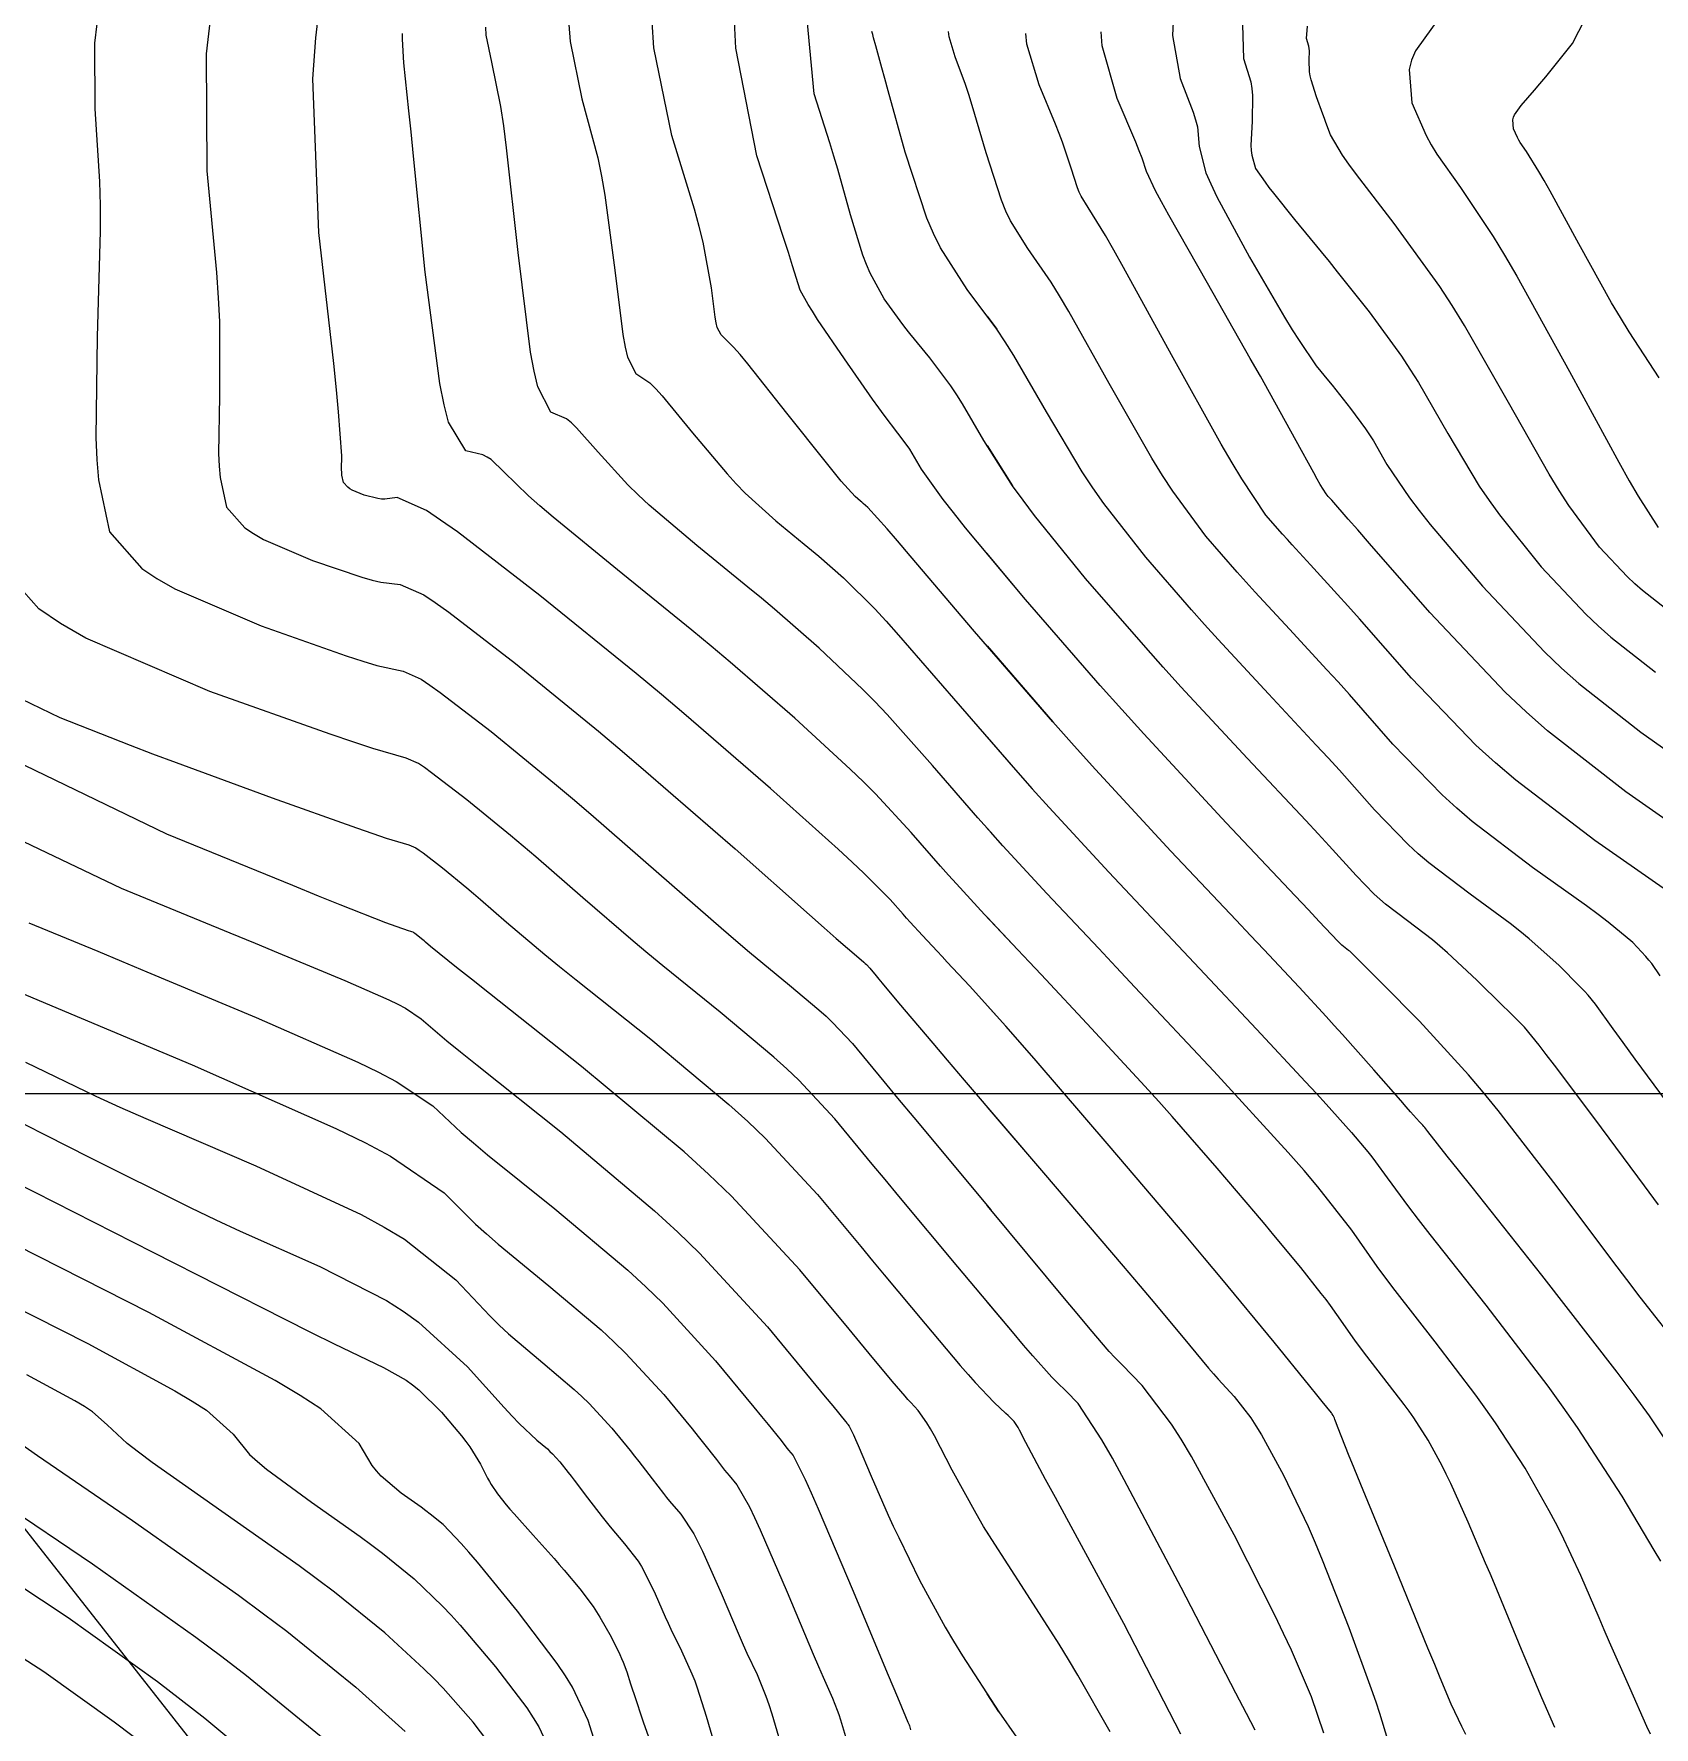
# Model space of a CAD drawing. Header units: metres. Extents: x 837475 to 838479, y 1189012 to 1191015.
# Drawn here: x 837783.6 to 837853.9, y 1189786.4 to 1189859.8 of the extents above; entities that cross this region are included whole.
import ezdxf

# ---------------------------------------------------------------- set-up
doc = ezdxf.new("R2010")
doc.units = ezdxf.units.M
doc.header["$LTSCALE"] = 0.3
doc.layers.add('COORD', color=7, linetype='Continuous', lineweight=20)
for name, color, linetype in [('COTAS 10', 1, 'Continuous'), ('COTAS INT', 252, 'Continuous'), ('VIA2', 121, 'Continuous')]:
    doc.layers.add(name, color=color, linetype=linetype)

msp = doc.modelspace()

# ---------------------------------------------------------------- linework, layer by layer
at = {"layer": 'COORD'}
msp.add_line((837476.514, 1189813.872), (838476.514, 1189813.872), dxfattribs=at)
at = {"layer": 'COTAS 10'}
for points in [[(837853.69, 1189786.079), (837853.54, 1189786.417), (837852.797, 1189788.091), (837851.921, 1189790.073), (837851.688, 1189790.605), (837851.459, 1189791.129), (837850.664, 1189792.961), (837849.826, 1189794.76), (837849.57, 1189795.264), (837849.302, 1189795.77), (837848.25, 1189797.619), (837846.968, 1189799.594), (837846.557, 1189800.181), (837846.122, 1189800.784), (837844.346, 1189803.103), (837842.614, 1189805.323), (837842.207, 1189805.864), (837841.831, 1189806.372), (837840.732, 1189807.938), (837839.271, 1189809.821), (837838.666, 1189810.528), (837837.974, 1189811.316), (837834.751, 1189814.835), (837831.333, 1189818.479), (837830.519, 1189819.346), (837829.762, 1189820.151), (837827.504, 1189822.548), (837825.597, 1189824.613), (837825.061, 1189825.209), (837824.522, 1189825.816), (837822.548, 1189828.096), (837820.581, 1189830.306), (837820.047, 1189830.869), (837819.517, 1189831.41), (837817.64, 1189833.188), (837815.7, 1189834.867), (837815.131, 1189835.347), (837814.548, 1189835.833), (837812.325, 1189837.64), (837810.263, 1189839.383), (837809.781, 1189839.829), (837809.338, 1189840.258), (837808.059, 1189841.675), (837807.119, 1189842.74), (837806.89, 1189842.949), (837806.674, 1189843.119), (837806.003, 1189843.42), (837805.43, 1189844.516), (837805.274, 1189845.187), (837805.121, 1189846.017), (837804.578, 1189850.344), (837804.08, 1189854.876), (837803.954, 1189855.835), (837803.833, 1189856.666), (837803.439, 1189858.599), (837803.199, 1189859.76), (837803.176, 1189860.105)], [(837855.739, 1189811.687), (837853.029, 1189815.359), (837852.501, 1189816.08), (837852.069, 1189816.671), (837851.312, 1189817.737), (837850.988, 1189818.134), (837850.829, 1189818.305), (837850.641, 1189818.501), (837849.711, 1189819.431), (837848.437, 1189820.573), (837848.031, 1189820.904), (837847.603, 1189821.242), (837845.864, 1189822.513), (837844.08, 1189823.874), (837843.623, 1189824.267), (837843.183, 1189824.667), (837841.726, 1189826.173), (837840.198, 1189827.888), (837839.712, 1189828.42), (837839.199, 1189828.978), (837837.123, 1189831.2), (837834.936, 1189833.559), (837834.354, 1189834.203), (837833.782, 1189834.843), (837831.801, 1189837.123), (837829.977, 1189839.46), (837829.503, 1189840.136), (837829.043, 1189840.826), (837827.497, 1189843.423), (837826.084, 1189845.868), (837825.708, 1189846.461), (837825.339, 1189847.019), (837824.062, 1189848.729), (837822.897, 1189850.54), (837822.599, 1189851.161), (837822.312, 1189851.833), (837821.361, 1189854.692), (837820.629, 1189857.344), (837820.48, 1189857.886), (837820.354, 1189858.345), (837820.093, 1189859.306), (837820, 1189859.654), (837819.98, 1189859.725), (837819.963, 1189859.787), (837819.925, 1189859.919)], [(837835.995, 1189860.212), (837836.039, 1189858.752), (837836.356, 1189857.737), (837836.405, 1189857.444), (837836.438, 1189857.144), (837836.418, 1189856.016), (837836.363, 1189854.997), (837836.373, 1189854.765), (837836.395, 1189854.556), (837836.567, 1189853.985), (837836.975, 1189853.387), (837837.146, 1189853.161), (837837.342, 1189852.908), (837838.259, 1189851.776), (837839.41, 1189850.369), (837839.755, 1189849.943), (837840.11, 1189849.5), (837841.484, 1189847.77), (837842.887, 1189845.845), (837843.261, 1189845.28), (837843.628, 1189844.701), (837844.898, 1189842.494), (837846.266, 1189840.21), (837846.694, 1189839.583), (837847.144, 1189838.957), (837848.945, 1189836.715), (837850.887, 1189834.657), (837851.426, 1189834.147), (837851.965, 1189833.664), (837853.913, 1189832.137)], [(837824.923, 1189847.575), (837825.339, 1189847.019)], [(837836.544, 1189786.253), (837836.168, 1189786.979), (837835.706, 1189787.869), (837833.335, 1189792.453), (837830.871, 1189797.115), (837830.352, 1189798.056), (837829.903, 1189798.844), (837828.87, 1189800.425), (837828.345, 1189800.96), (837828.217, 1189801.088), (837828.096, 1189801.208), (837827.722, 1189801.57), (837826.9, 1189802.49), (837826.497, 1189802.961), (837826.017, 1189803.526), (837823.653, 1189806.347), (837821.095, 1189809.42), (837820.493, 1189810.144), (837819.938, 1189810.811), (837818.321, 1189812.763), (837816.757, 1189814.441), (837816.236, 1189814.936), (837815.678, 1189815.445), (837813.343, 1189817.396), (837810.858, 1189819.398), (837810.204, 1189819.939), (837809.565, 1189820.474), (837807.383, 1189822.36), (837805.344, 1189824.136), (837804.796, 1189824.601), (837804.255, 1189825.056), (837802.36, 1189826.605), (837800.83, 1189827.781), (837800.52, 1189828), (837800.258, 1189828.173), (837799.718, 1189828.415), (837798.278, 1189828.823), (837797.449, 1189829.1), (837796.432, 1189829.449), (837791.204, 1189831.306), (837785.837, 1189833.615), (837784.733, 1189834.249), (837783.794, 1189834.882), (837781.784, 1189837.147)], [(837824.923, 1189825.364), (837825.061, 1189825.209)], [(837783.164, 1189818.171), (837784.355, 1189817.668), (837790.443, 1189815.112), (837796.674, 1189812.354), (837797.956, 1189811.723), (837799.045, 1189811.15), (837801.38, 1189809.56), (837802.732, 1189808.204), (837803.202, 1189807.777), (837803.714, 1189807.328), (837805.909, 1189805.525), (837808.175, 1189803.618), (837808.731, 1189803.105), (837809.256, 1189802.598), (837810.897, 1189800.817), (837812.123, 1189799.325), (837812.388, 1189798.999), (837812.62, 1189798.712), (837813.185, 1189797.99), (837813.536, 1189797.534), (837813.632, 1189797.414), (837813.728, 1189797.297), (837814.07, 1189796.895), (837814.611, 1189795.948), (837814.831, 1189795.487), (837815.083, 1189794.94), (837816.247, 1189792.244), (837817.379, 1189789.556), (837817.61, 1189789.013), (837817.806, 1189788.558), (837818.216, 1189787.641), (837818.423, 1189787.131), (837818.492, 1189786.932), (837818.564, 1189786.708), (837818.866, 1189785.692)], [(837781.283, 1189805.368), (837785.913, 1189803.022), (837789.698, 1189800.98), (837790.447, 1189800.53), (837791.066, 1189800.129), (837792.223, 1189799.097), (837792.933, 1189798.214), (837793.271, 1189797.907), (837793.669, 1189797.573), (837795.618, 1189796.143), (837797.729, 1189794.657), (837798.23, 1189794.288), (837798.695, 1189793.937), (837800.071, 1189792.825), (837801.304, 1189791.637), (837801.679, 1189791.239), (837802.069, 1189790.81), (837803.596, 1189789.012), (837804.953, 1189787.223), (837805.235, 1189786.801), (837805.477, 1189786.41), (837806.012, 1189785.262)], [(837826.017, 1189803.526), (837824.923, 1189804.831)], [(837781.024, 1189790.724), (837784.007, 1189788.809), (837787.065, 1189786.617), (837787.884, 1189785.994)]]:
    msp.add_lwpolyline(points, dxfattribs=at)
at = {"layer": 'COTAS INT'}
for points in [[(837845.687, 1189786.076), (837845.514, 1189786.42), (837845.366, 1189786.717), (837845.047, 1189787.389), (837844.576, 1189788.524), (837844.334, 1189789.113), (837844.042, 1189789.821), (837842.584, 1189793.368), (837841.129, 1189796.916), (837840.84, 1189797.625), (837840.6, 1189798.214), (837840.143, 1189799.355), (837840.027, 1189799.663), (837840.002, 1189799.727), (837839.98, 1189799.783), (837839.925, 1189799.909), (837839.892, 1189799.968), (837839.884, 1189799.982), (837839.877, 1189799.993), (837839.852, 1189800.025), (837839.458, 1189800.508), (837839.218, 1189800.804), (837838.92, 1189801.171), (837837.369, 1189803.086), (837835.102, 1189805.836), (837834.353, 1189806.731), (837833.551, 1189807.683), (837830.217, 1189811.603), (837827.051, 1189815.281), (837826.355, 1189816.081), (837825.737, 1189816.786), (837824.158, 1189818.544), (837823.195, 1189819.571), (837822.965, 1189819.816), (837822.752, 1189820.043), (837822.115, 1189820.718), (837821.577, 1189821.3), (837821.427, 1189821.468), (837821.275, 1189821.639), (837820.718, 1189822.282), (837819.58, 1189823.422), (837819.062, 1189823.907), (837818.455, 1189824.465), (837815.528, 1189827.092), (837811.864, 1189830.265), (837810.792, 1189831.169), (837809.695, 1189832.082), (837805.528, 1189835.471), (837801.945, 1189838.225), (837801.217, 1189838.738), (837800.603, 1189839.144), (837799.34, 1189839.71), (837798.804, 1189839.643), (837798.649, 1189839.649), (837798.491, 1189839.666), (837797.897, 1189839.816), (837797.387, 1189840.036), (837797.282, 1189840.096), (837797.193, 1189840.156), (837797.002, 1189840.371), (837796.937, 1189840.678), (837796.928, 1189840.796), (837796.922, 1189840.928), (837796.93, 1189841.522), (837796.797, 1189843.425), (837796.702, 1189844.381), (837796.583, 1189845.523), (837795.94, 1189851.2), (837795.681, 1189857.872), (837795.803, 1189859.642), (837796.009, 1189861.378)], [(837854.063, 1189844.9), (837852.76, 1189846.899), (837852.385, 1189847.516), (837852.005, 1189848.16), (837850.582, 1189850.716), (837849.346, 1189852.992), (837849.083, 1189853.461), (837848.855, 1189853.859), (837848.317, 1189854.713), (837848.04, 1189855.106), (837847.976, 1189855.214), (837847.917, 1189855.321), (837847.748, 1189855.707), (837847.718, 1189856.094), (837847.746, 1189856.204), (837847.79, 1189856.314), (837848.083, 1189856.718), (837848.665, 1189857.378), (837848.893, 1189857.649), (837849.149, 1189857.959), (837850.311, 1189859.397), (837851.416, 1189861.588)], [(837855.104, 1189802.663), (837853.25, 1189805.037), (837852.669, 1189805.797), (837852.058, 1189806.6), (837849.604, 1189809.872), (837847.084, 1189813.131), (837846.431, 1189813.928), (837845.797, 1189814.678), (837843.669, 1189817.004), (837842.023, 1189818.669), (837841.692, 1189819.003), (837841.416, 1189819.282), (837840.872, 1189819.827), (837840.692, 1189819.996), (837840.645, 1189820.037), (837840.6, 1189820.075), (837840.447, 1189820.192), (837840.311, 1189820.295), (837840.276, 1189820.325), (837840.243, 1189820.356), (837840.132, 1189820.47), (837839.327, 1189821.329), (837838.856, 1189821.829), (837838.278, 1189822.443), (837835.293, 1189825.604), (837831.715, 1189829.463), (837830.763, 1189830.517), (837829.827, 1189831.564), (837826.587, 1189835.293), (837823.99, 1189838.403), (837823.46, 1189839.06), (837823.011, 1189839.629), (837822.074, 1189840.947), (837821.672, 1189841.636), (837821.562, 1189841.809), (837821.451, 1189841.973), (837821.053, 1189842.5), (837820.456, 1189843.283), (837820.219, 1189843.61), (837819.952, 1189843.984), (837818.729, 1189845.731), (837817.571, 1189847.439), (837817.343, 1189847.788), (837817.156, 1189848.084), (837816.819, 1189848.708), (837816.485, 1189849.768), (837816.3, 1189850.339), (837816.075, 1189851.03), (837814.928, 1189854.53), (837814.02, 1189859.205), (837813.945, 1189860.639)], [(837844.577, 1189860.577), (837843.495, 1189859.081), (837843.331, 1189858.673), (837843.226, 1189858.269), (837843.338, 1189856.832), (837843.963, 1189855.406), (837844.181, 1189855.007), (837844.42, 1189854.608), (837845.446, 1189853.152), (837846.874, 1189851.039), (837847.367, 1189850.224), (837847.901, 1189849.311), (837850.18, 1189845.184), (837852.322, 1189841.241), (837852.771, 1189840.443), (837853.156, 1189839.772), (837854.025, 1189838.413)], [(837786.303, 1189860.253), (837786.202, 1189859.41), (837786.22, 1189856.566), (837786.428, 1189853.414), (837786.448, 1189852.378), (837786.451, 1189851.27), (837786.325, 1189846.681), (837786.265, 1189842.31), (837786.31, 1189841.341), (837786.38, 1189840.476), (837786.857, 1189838.222), (837788.261, 1189836.64), (837788.916, 1189836.198), (837789.687, 1189835.755), (837793.435, 1189834.143), (837797.118, 1189832.855), (837797.849, 1189832.616), (837798.453, 1189832.429), (837799.592, 1189832.18), (837800.373, 1189831.83), (837800.752, 1189831.579), (837801.202, 1189831.262), (837803.416, 1189829.56), (837806.158, 1189827.318), (837806.941, 1189826.66), (837807.735, 1189825.986), (837810.686, 1189823.416), (837813.39, 1189821.046), (837814.028, 1189820.497), (837814.618, 1189819.995), (837816.348, 1189818.572), (837817.629, 1189817.502), (837817.936, 1189817.222), (837818.221, 1189816.95), (837819.079, 1189816.03), (837820.437, 1189814.394), (837821.039, 1189813.671), (837821.738, 1189812.831), (837825.077, 1189808.822)], [(837791.226, 1189860.45), (837791.048, 1189858.95), (837791.08, 1189853.883), (837791.505, 1189849.469), (837791.575, 1189848.379), (837791.624, 1189847.347), (837791.628, 1189844.102), (837791.593, 1189841.619), (837791.619, 1189841.068), (837791.659, 1189840.577), (837791.93, 1189839.297), (837792.727, 1189838.398), (837793.099, 1189838.147), (837793.537, 1189837.896), (837795.666, 1189836.98), (837797.805, 1189836.26), (837798.249, 1189836.133), (837798.629, 1189836.036), (837799.466, 1189835.945), (837800.488, 1189835.487), (837800.984, 1189835.159), (837801.574, 1189834.743), (837804.472, 1189832.516), (837808.062, 1189829.58), (837809.087, 1189828.719), (837810.126, 1189827.836), (837813.989, 1189824.472), (837817.215, 1189821.617), (837817.853, 1189821.055), (837818.379, 1189820.592), (837819.354, 1189819.747), (837819.58, 1189819.558), (837819.635, 1189819.508), (837819.685, 1189819.46), (837819.837, 1189819.297), (837820.105, 1189818.974), (837820.23, 1189818.825), (837820.375, 1189818.65), (837821.081, 1189817.803), (837822.56, 1189816.053), (837823.193, 1189815.309), (837823.924, 1189814.453), (837827.368, 1189810.423), (837830.819, 1189806.381), (837831.553, 1189805.516), (837832.191, 1189804.762), (837833.696, 1189802.958), (837834.527, 1189801.956), (837834.741, 1189801.709), (837834.948, 1189801.474), (837835.635, 1189800.731), (837836.355, 1189799.806), (837836.581, 1189799.457), (837836.82, 1189799.067), (837837.782, 1189797.32), (837838.847, 1189795.084), (837839.151, 1189794.385), (837839.459, 1189793.652), (837840.604, 1189790.716), (837841.575, 1189788.047), (837841.773, 1189787.481), (837841.941, 1189786.991), (837842.292, 1189785.85)], [(837849.544, 1189786.378), (837848.983, 1189787.659), (837848.414, 1189789.01), (837848.257, 1189789.386), (837848.1, 1189789.763), (837847.534, 1189791.133), (837846.921, 1189792.606), (837846.735, 1189793.047), (837846.542, 1189793.504), (837845.783, 1189795.276), (837845.028, 1189796.958), (837844.836, 1189797.357), (837844.652, 1189797.728), (837844.051, 1189798.831), (837843.422, 1189799.801), (837843.22, 1189800.089), (837843.006, 1189800.385), (837842.134, 1189801.524), (837841.284, 1189802.614), (837841.084, 1189802.88), (837840.899, 1189803.129), (837840.36, 1189803.898), (837839.811, 1189804.675), (837839.62, 1189804.929), (837839.413, 1189805.201), (837838.525, 1189806.321), (837837.363, 1189807.732), (837836.983, 1189808.186), (837836.578, 1189808.668), (837834.904, 1189810.637), (837832.949, 1189812.872), (837832.367, 1189813.521), (837831.768, 1189814.184), (837829.454, 1189816.69), (837827.264, 1189819.025), (837826.742, 1189819.581), (837826.257, 1189820.097), (837824.809, 1189821.633), (837823.587, 1189822.957), (837823.244, 1189823.339), (837822.898, 1189823.728), (837821.633, 1189825.189), (837820.081, 1189826.864), (837819.554, 1189827.388), (837818.986, 1189827.938), (837816.584, 1189830.14), (837813.777, 1189832.571), (837812.953, 1189833.265), (837812.108, 1189833.968), (837808.891, 1189836.584), (837806.098, 1189838.862), (837805.522, 1189839.352), (837805.03, 1189839.781), (837803.968, 1189840.825), (837803.407, 1189841.359), (837803.232, 1189841.467), (837803.049, 1189841.558), (837802.315, 1189841.745), (837801.564, 1189842.977), (837801.369, 1189843.727), (837801.181, 1189844.655), (837800.549, 1189849.483), (837800.046, 1189854.516), (837799.939, 1189855.573), (837799.845, 1189856.485), (837799.623, 1189858.562), (837799.559, 1189859.589), (837799.565, 1189859.838)], [(837806.785, 1189860.224), (837806.835, 1189859.488), (837807.346, 1189857.007), (837808.033, 1189854.441), (837808.194, 1189853.653), (837808.342, 1189852.83), (837808.77, 1189849.577), (837809.12, 1189846.777), (837809.22, 1189846.239), (837809.32, 1189845.805), (837809.692, 1189845.096), (837810.298, 1189844.68), (837810.547, 1189844.43), (837810.832, 1189844.122), (837812.15, 1189842.525), (837813.645, 1189840.735), (837814.04, 1189840.305), (837814.428, 1189839.904), (837815.759, 1189838.696), (837816.987, 1189837.697), (837817.31, 1189837.429), (837817.624, 1189837.164), (837818.696, 1189836.236), (837820.048, 1189834.883), (837820.54, 1189834.349), (837821.082, 1189833.748), (837823.463, 1189831.003), (837826.146, 1189827.904), (837826.878, 1189827.079), (837827.606, 1189826.269), (837830.198, 1189823.463), (837832.739, 1189820.769), (837833.435, 1189820.03), (837834.128, 1189819.293), (837836.602, 1189816.657), (837838.727, 1189814.378), (837839.2, 1189813.866), (837839.622, 1189813.407), (837840.727, 1189812.181), (837841.436, 1189811.338), (837841.609, 1189811.121), (837841.772, 1189810.91), (837842.274, 1189810.207), (837843.195, 1189808.959), (837843.622, 1189808.405), (837844.124, 1189807.761), (837846.557, 1189804.683), (837849.237, 1189801.182), (837849.894, 1189800.272), (837850.515, 1189799.388), (837852.448, 1189796.407), (837853.841, 1189794.07), (837854.121, 1189793.592)], [(837855.433, 1189797.211), (837853.645, 1189799.886), (837852.982, 1189800.801), (837852.246, 1189801.79), (837848.984, 1189805.992), (837845.952, 1189809.802), (837845.361, 1189810.545), (837844.879, 1189811.153), (837844.036, 1189812.221), (837843.898, 1189812.398), (837843.859, 1189812.444), (837843.82, 1189812.489), (837843.68, 1189812.64), (837843.289, 1189813.072), (837843.092, 1189813.294), (837842.857, 1189813.56), (837841.689, 1189814.89), (837840.331, 1189816.425), (837839.975, 1189816.821), (837839.629, 1189817.204), (837838.454, 1189818.479), (837836.922, 1189820.108), (837836.351, 1189820.714), (837835.716, 1189821.387), (837832.892, 1189824.378), (837829.616, 1189827.925), (837828.695, 1189828.95), (837827.769, 1189829.992), (837824.378, 1189833.91), (837821.583, 1189837.19), (837821.032, 1189837.83), (837820.579, 1189838.355), (837819.752, 1189839.284), (837819.548, 1189839.46), (837819.488, 1189839.511), (837819.427, 1189839.562), (837819.193, 1189839.752), (837818.592, 1189840.426), (837818.3, 1189840.782), (837817.952, 1189841.211), (837816.241, 1189843.375), (837814.544, 1189845.504), (837814.205, 1189845.912), (837813.923, 1189846.24), (837813.38, 1189846.771), (837813.211, 1189847.094), (837813.165, 1189847.291), (837813.12, 1189847.536), (837812.961, 1189848.81), (837812.603, 1189850.785), (837812.434, 1189851.471), (837812.233, 1189852.217), (837811.253, 1189855.414), (837810.47, 1189859.216), (837810.394, 1189860.343)], [(837854.045, 1189809.034), (837853.43, 1189809.862), (837851.276, 1189812.764), (837849.529, 1189815.095), (837849.171, 1189815.565), (837848.868, 1189815.958), (837848.228, 1189816.743), (837847.738, 1189817.23), (837847.53, 1189817.435), (837847.29, 1189817.672), (837846.16, 1189818.78), (837844.886, 1189819.97), (837844.555, 1189820.258), (837844.234, 1189820.528), (837843.155, 1189821.352), (837842.195, 1189822.084), (837841.95, 1189822.296), (837841.713, 1189822.511), (837840.929, 1189823.321), (837839.762, 1189824.609), (837839.284, 1189825.125), (837838.739, 1189825.71), (837836.208, 1189828.402), (837833.325, 1189831.511), (837832.558, 1189832.36), (837831.804, 1189833.204), (837829.194, 1189836.208), (837826.983, 1189838.931), (837826.481, 1189839.598), (837826.027, 1189840.227), (837824.785, 1189842.185), (837823.858, 1189843.776), (837823.603, 1189844.173), (837823.348, 1189844.552), (837822.43, 1189845.767), (837821.571, 1189846.825), (837821.352, 1189847.105), (837821.143, 1189847.38), (837820.457, 1189848.326), (837819.849, 1189849.439), (837819.689, 1189849.819), (837819.532, 1189850.229), (837818.995, 1189851.969), (837818.442, 1189853.956), (837818.275, 1189854.523), (837818.102, 1189855.096), (837817.427, 1189857.224), (837817.119, 1189860.442)], [(837854.105, 1189818.978), (837853.75, 1189819.501), (837853.627, 1189819.655), (837853.494, 1189819.813), (837852.92, 1189820.418), (837851.862, 1189821.3), (837851.422, 1189821.634), (837850.919, 1189822.007), (837848.572, 1189823.674), (837845.964, 1189825.663), (837845.297, 1189826.238), (837844.653, 1189826.823), (837842.523, 1189829.024), (837840.633, 1189831.167), (837840.14, 1189831.716), (837839.66, 1189832.246), (837838.038, 1189833.998), (837836.546, 1189835.607), (837836.149, 1189836.046), (837835.759, 1189836.483), (837834.408, 1189838.038), (837832.97, 1189839.988), (837832.525, 1189840.675), (837832.059, 1189841.425), (837830.208, 1189844.661), (837828.461, 1189847.779), (837828.061, 1189848.453), (837827.697, 1189849.046), (837826.685, 1189850.507), (837825.935, 1189851.709), (837825.736, 1189852.138), (837825.542, 1189852.61), (837824.873, 1189854.666), (837824.276, 1189856.721), (837824.128, 1189857.192), (837823.987, 1189857.622), (837823.538, 1189858.821), (837823.272, 1189859.695), (837823.247, 1189859.92)], [(837854.235, 1189822.772), (837851.28, 1189824.835), (837847.849, 1189827.452), (837846.97, 1189828.208), (837846.123, 1189828.979), (837843.32, 1189831.875), (837841.068, 1189834.446), (837840.568, 1189835.011), (837840.121, 1189835.513), (837838.952, 1189836.796), (837838.156, 1189837.655), (837837.944, 1189837.89), (837837.736, 1189838.123), (837837.015, 1189838.952), (837835.963, 1189840.517), (837835.546, 1189841.213), (837835.075, 1189842.023), (837832.919, 1189845.9), (837830.838, 1189849.69), (837830.413, 1189850.446), (837830.055, 1189851.074), (837829.307, 1189852.284), (837829, 1189852.777), (837828.918, 1189852.954), (837828.839, 1189853.147), (837828.564, 1189853.99), (837828.192, 1189855.126), (837828.051, 1189855.504), (837827.893, 1189855.909), (837827.185, 1189857.605), (837826.646, 1189859.38), (837826.595, 1189859.837)], [(837855.513, 1189824.924), (837852.626, 1189826.944), (837849.229, 1189829.592), (837848.303, 1189830.416), (837847.384, 1189831.279), (837844.117, 1189834.726), (837841.504, 1189837.725), (837840.996, 1189838.307), (837840.582, 1189838.781), (837839.867, 1189839.594), (837839.767, 1189839.703), (837839.74, 1189839.733), (837839.713, 1189839.762), (837839.622, 1189839.867), (837839.37, 1189840.285), (837839.242, 1189840.511), (837839.088, 1189840.786), (837838.326, 1189842.178), (837837.171, 1189844.263), (837836.771, 1189844.974), (837836.336, 1189845.743), (837834.475, 1189849.005), (837832.799, 1189851.963), (837832.48, 1189852.541), (837832.225, 1189853.014), (837831.83, 1189853.85), (837831.645, 1189854.431), (837831.522, 1189854.742), (837831.368, 1189855.119), (837830.555, 1189857.024), (837829.918, 1189859.301), (837829.874, 1189859.912)], [(837832.996, 1189860.349), (837832.956, 1189859.756), (837833.297, 1189857.888), (837833.862, 1189856.428), (837833.964, 1189856.093), (837834.041, 1189855.787), (837834.124, 1189854.933), (837834.413, 1189853.798), (837834.621, 1189853.315), (837834.884, 1189852.759), (837836.296, 1189850.143), (837837.821, 1189847.539), (837838.154, 1189846.99), (837838.45, 1189846.516), (837839.197, 1189845.428), (837839.728, 1189844.779), (837839.887, 1189844.583), (837840.051, 1189844.379), (837840.684, 1189843.581), (837841.331, 1189842.694), (837841.503, 1189842.434), (837841.672, 1189842.167), (837842.258, 1189841.15), (837843.238, 1189839.695), (837843.656, 1189839.152), (837844.137, 1189838.549), (837846.405, 1189835.865), (837849.089, 1189833.022), (837849.833, 1189832.318), (837850.577, 1189831.65), (837853.27, 1189829.54), (837855.743, 1189827.791)], [(837854.557, 1189834.734), (837853.352, 1189835.678), (837853.019, 1189835.977), (837852.686, 1189836.292), (837851.485, 1189837.564), (837850.15, 1189839.365), (837849.732, 1189840.013), (837849.294, 1189840.725), (837847.539, 1189843.839), (837845.628, 1189847.179), (837845.091, 1189848.035), (837844.551, 1189848.86), (837842.574, 1189851.591), (837840.935, 1189853.723), (837840.607, 1189854.17), (837840.335, 1189854.556), (837839.81, 1189855.436), (837839.617, 1189855.979), (837839.554, 1189856.153), (837839.487, 1189856.337), (837839.211, 1189857.087), (837838.978, 1189857.828), (837838.938, 1189858.007), (837838.908, 1189858.174), (837838.887, 1189858.681), (837838.899, 1189859.086), (837838.89, 1189859.19), (837838.876, 1189859.289), (837838.78, 1189859.616), (837838.809, 1189860.161)], [(837824.923, 1189841.967), (837826.027, 1189840.227)], [(837826.587, 1189835.293), (837824.923, 1189837.285)], [(837824.923, 1189833.28), (837827.769, 1189829.992)], [(837782.196, 1189831.394), (837784.709, 1189830.179), (837787.754, 1189828.973), (837788.724, 1189828.602), (837789.75, 1189828.216), (837793.913, 1189826.689), (837797.574, 1189825.385), (837798.284, 1189825.139), (837798.861, 1189824.943), (837799.844, 1189824.65), (837800.142, 1189824.516), (837800.287, 1189824.421), (837800.459, 1189824.299), (837801.304, 1189823.65), (837802.351, 1189822.794), (837802.65, 1189822.543), (837802.953, 1189822.285), (837804.079, 1189821.304), (837805.74, 1189819.903), (837806.38, 1189819.381), (837807.097, 1189818.801), (837810.338, 1189816.221), (837813.726, 1189813.389), (837814.537, 1189812.65), (837815.293, 1189811.931), (837817.562, 1189809.495), (837819.439, 1189807.229), (837819.948, 1189806.616), (837820.451, 1189806.01), (837822.229, 1189803.873), (837823.751, 1189802.076), (837824.094, 1189801.684), (837824.403, 1189801.337), (837825.232, 1189800.467)], [(837824.923, 1189829.316), (837826.146, 1189827.904)], [(837830.259, 1189786.18), (837828.858, 1189788.651), (837828.457, 1189789.32), (837828.051, 1189789.983), (837826.54, 1189792.323), (837825.119, 1189794.521), (837824.77, 1189795.094), (837824.44, 1189795.652), (837823.41, 1189797.54), (837822.634, 1189799.024), (837822.464, 1189799.328), (837822.313, 1189799.586), (837821.933, 1189800.128), (837821.606, 1189800.468), (837821.489, 1189800.598), (837821.361, 1189800.743), (837820.805, 1189801.398), (837819.808, 1189802.599), (837819.402, 1189803.088), (837818.94, 1189803.646), (837816.804, 1189806.228), (837813.829, 1189809.421), (837812.838, 1189810.364), (837811.775, 1189811.333), (837807.332, 1189815.046), (837803.336, 1189818.204), (837802.555, 1189818.823), (837801.915, 1189819.332), (837800.776, 1189820.248), (837800.562, 1189820.435), (837800.504, 1189820.484), (837800.447, 1189820.532), (837800.248, 1189820.694), (837800.087, 1189820.818), (837800.055, 1189820.841), (837800.027, 1189820.859), (837799.97, 1189820.885), (837799.783, 1189820.941), (837799.673, 1189820.978), (837799.538, 1189821.025), (837798.842, 1189821.273), (837796.862, 1189822.051), (837795.918, 1189822.432), (837794.803, 1189822.885), (837789.345, 1189825.119), (837783.191, 1189828.096)], [(837782.494, 1189825.102), (837787.37, 1189822.776), (837792.076, 1189820.839), (837793.172, 1189820.387), (837794.178, 1189819.97), (837797.063, 1189818.77), (837798.971, 1189817.93), (837799.361, 1189817.741), (837799.691, 1189817.57), (837800.382, 1189817.112), (837801.491, 1189816.156), (837802.084, 1189815.672), (837802.802, 1189815.094), (837806.428, 1189812.212), (837810.502, 1189808.783), (837811.502, 1189807.859), (837812.447, 1189806.947), (837815.397, 1189803.745), (837817.491, 1189801.212), (837817.896, 1189800.721), (837818.225, 1189800.322), (837818.783, 1189799.641), (837818.845, 1189799.56), (837818.862, 1189799.538), (837818.879, 1189799.517), (837818.941, 1189799.445), (837819.123, 1189799.071), (837819.217, 1189798.859), (837819.329, 1189798.6), (837819.891, 1189797.274), (837820.629, 1189795.588), (837820.853, 1189795.103), (837821.086, 1189794.609), (837821.994, 1189792.757), (837823.107, 1189790.722), (837823.468, 1189790.113), (837823.852, 1189789.484), (837825.429, 1189787.05), (837826.966, 1189784.853)], [(837783.365, 1189821.267), (837786.346, 1189820.034), (837787.372, 1189819.607), (837788.484, 1189819.144), (837793.225, 1189817.162), (837797.627, 1189815.224), (837798.526, 1189814.787), (837799.287, 1189814.394), (837800.881, 1189813.336), (837802.111, 1189812.18), (837802.643, 1189811.725), (837803.258, 1189811.211), (837806.168, 1189808.868), (837809.338, 1189806.201), (837810.116, 1189805.482), (837810.851, 1189804.772), (837813.147, 1189802.281), (837814.807, 1189800.268), (837815.142, 1189799.86), (837815.422, 1189799.517), (837815.984, 1189798.816), (837816.19, 1189798.547), (837816.247, 1189798.476), (837816.304, 1189798.407), (837816.505, 1189798.17), (837817.026, 1189797.13), (837817.283, 1189796.554), (837817.59, 1189795.853), (837819.106, 1189792.284), (837820.588, 1189788.747), (837820.874, 1189788.067), (837821.105, 1189787.517), (837821.489, 1189786.611), (837821.524, 1189786.524), (837821.536, 1189786.491), (837821.548, 1189786.452), (837821.6, 1189786.28)], [(837826.257, 1189820.097), (837824.923, 1189821.512)], [(837825.737, 1189816.786), (837824.923, 1189817.692)], [(837783.209, 1189815.223), (837786.271, 1189813.753), (837787.313, 1189813.281), (837788.44, 1189812.781), (837793.209, 1189810.738), (837797.774, 1189808.623), (837798.772, 1189808.078), (837799.654, 1189807.549), (837801.879, 1189805.785), (837803.352, 1189804.227), (837803.761, 1189803.829), (837804.17, 1189803.446), (837805.65, 1189802.182), (837807.011, 1189801.036), (837807.345, 1189800.728), (837807.661, 1189800.423), (837808.646, 1189799.353), (837809.439, 1189798.382), (837809.634, 1189798.139), (837809.817, 1189797.907), (837810.387, 1189797.165), (837810.881, 1189796.522), (837811.017, 1189796.352), (837811.152, 1189796.187), (837811.635, 1189795.62), (837812.195, 1189794.767), (837812.379, 1189794.42), (837812.575, 1189794.026), (837813.388, 1189792.205), (837814.17, 1189790.365), (837814.347, 1189789.96), (837814.507, 1189789.599), (837814.943, 1189788.671), (837815.322, 1189787.738), (837815.447, 1189787.374), (837815.58, 1189786.964), (837816.132, 1189785.104)], [(837781.294, 1189813.475), (837785.975, 1189811.104), (837790.356, 1189808.922), (837791.463, 1189808.392), (837792.524, 1189807.894), (837795.975, 1189806.364), (837798.875, 1189804.893), (837799.588, 1189804.433), (837800.263, 1189803.949), (837802.378, 1189802.009), (837803.973, 1189800.251), (837804.32, 1189799.882), (837804.626, 1189799.563), (837805.391, 1189798.838), (837805.848, 1189798.454), (837805.96, 1189798.35), (837806.066, 1189798.248), (837806.396, 1189797.889), (837806.756, 1189797.438), (837806.879, 1189797.278), (837807.014, 1189797.102), (837807.588, 1189796.34), (837808.226, 1189795.509), (837808.401, 1189795.29), (837808.576, 1189795.077), (837809.2, 1189794.345), (837809.78, 1189793.585), (837809.927, 1189793.353), (837810.068, 1189793.112), (837810.529, 1189792.165), (837810.96, 1189791.175), (837811.083, 1189790.906), (837811.208, 1189790.64), (837811.67, 1189789.701), (837812.121, 1189788.704), (837812.238, 1189788.401), (837812.352, 1189788.088), (837812.739, 1189786.86), (837813.078, 1189785.681)], [(837824.923, 1189813.283), (837827.368, 1189810.423)], [(837781.894, 1189810.455), (837788.741, 1189806.985), (837794.44, 1189804.09), (837795.612, 1189803.503), (837796.608, 1189803.007), (837798.741, 1189801.99), (837799.727, 1189801.441), (837800, 1189801.241), (837800.273, 1189801.02), (837801.26, 1189800.049), (837802.118, 1189799.029), (837802.31, 1189798.777), (837802.483, 1189798.539), (837802.943, 1189797.79), (837803.258, 1189797.192), (837803.34, 1189797.048), (837803.418, 1189796.915), (837803.681, 1189796.515), (837804.069, 1189796.034), (837804.227, 1189795.85), (837804.407, 1189795.644), (837805.237, 1189794.716), (837806.139, 1189793.707), (837806.363, 1189793.45), (837806.577, 1189793.203), (837807.258, 1189792.391), (837807.836, 1189791.617), (837807.985, 1189791.394), (837808.129, 1189791.166), (837808.611, 1189790.311), (837808.99, 1189789.541), (837809.07, 1189789.368), (837809.139, 1189789.212), (837809.297, 1189788.791), (837809.458, 1189788.271), (837809.529, 1189788.053), (837809.611, 1189787.801), (837810.003, 1189786.624), (837810.527, 1189785.159)], [(837839.522, 1189786.124), (837838.984, 1189787.7), (837838.121, 1189789.723), (837837.781, 1189790.449), (837837.396, 1189791.248), (837835.639, 1189794.731), (837833.783, 1189798.129), (837833.336, 1189798.873), (837832.918, 1189799.532), (837831.648, 1189801.2), (837830.771, 1189802.102), (837830.6, 1189802.278), (837830.459, 1189802.422), (837830.212, 1189802.674), (837829.397, 1189803.642), (837828.899, 1189804.238), (837828.284, 1189804.975), (837825.077, 1189808.822), (837824.923, 1189809.006)], [(837808.028, 1189785.389), (837807.621, 1189786.671), (837806.943, 1189788.127), (837806.637, 1189788.622), (837806.279, 1189789.157), (837804.559, 1189791.425), (837802.814, 1189793.538), (837802.44, 1189793.977), (837802.115, 1189794.352), (837801.335, 1189795.175), (837800.768, 1189795.633), (837800.577, 1189795.777), (837800.371, 1189795.929), (837799.502, 1189796.541), (837798.636, 1189797.273), (837798.432, 1189797.501), (837798.244, 1189797.74), (837797.692, 1189798.693), (837796.017, 1189800.187), (837795.121, 1189800.767), (837794.037, 1189801.419), (837788.558, 1189804.375), (837781.858, 1189807.77)], [(837803.627, 1189785.289), (837802.633, 1189786.599), (837801.324, 1189788.082), (837800.918, 1189788.501), (837800.494, 1189788.923), (837798.806, 1189790.475), (837796.621, 1189792.242), (837795.883, 1189792.798), (837795.087, 1189793.384), (837791.735, 1189795.744), (837788.702, 1189797.873), (837788.109, 1189798.312), (837787.622, 1189798.687), (837786.754, 1189799.501), (837786.115, 1189800.071), (837785.773, 1189800.293), (837785.359, 1189800.542), (837783.267, 1189801.67)], [(837833.328, 1189786.083), (837830.85, 1189790.884), (837828.381, 1189795.432), (837827.881, 1189796.356), (837827.46, 1189797.134), (837826.605, 1189798.734), (837826.321, 1189799.27), (837826.262, 1189799.378), (837826.21, 1189799.469), (837826.091, 1189799.651), (837825.919, 1189799.817), (837825.834, 1189799.898), (837825.733, 1189799.994), (837825.232, 1189800.467), (837824.923, 1189800.791)], [(837782.948, 1189798.718), (837783.736, 1189798.172), (837787.851, 1189795.346), (837792.446, 1189792.112), (837793.536, 1189791.309), (837794.547, 1189790.546), (837797.542, 1189788.126), (837799.684, 1189786.208)], [(837782.141, 1189796.162), (837786.127, 1189793.47), (837790.603, 1189790.292), (837791.729, 1189789.45), (837792.804, 1189788.624), (837796.278, 1189785.776)], [(837825.119, 1189794.521), (837824.923, 1189794.842)], [(837781.583, 1189793.443), (837785.067, 1189791.139), (837788.935, 1189788.367), (837789.97, 1189787.58), (837790.989, 1189786.783), (837794.542, 1189783.836)], [(837825.429, 1189787.05), (837824.923, 1189787.83)]]:
    msp.add_lwpolyline(points, dxfattribs=at)
at = {"layer": 'VIA2'}
msp.add_line((837864.948, 1189691.003), (837766.844, 1189815.771), dxfattribs=at)

doc.saveas('drawing.dxf')
